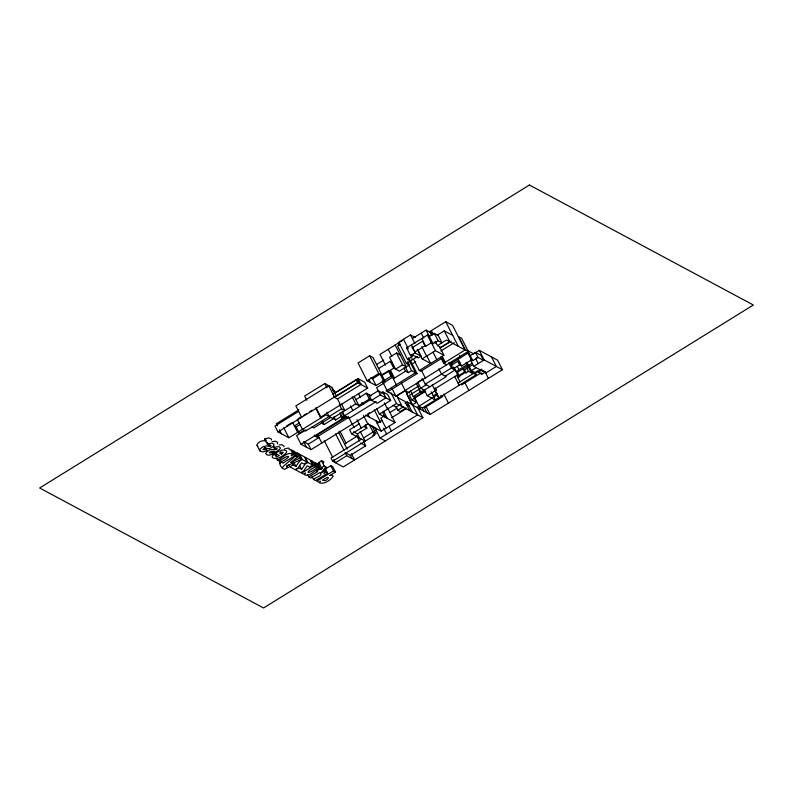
<?xml version="1.0" encoding="UTF-8"?>
<svg xmlns="http://www.w3.org/2000/svg" width="793" height="793" viewBox="0 0 793 793"><rect width="100%" height="100%" fill="white"/><g stroke="black" fill="none" stroke-linecap="round" stroke-linejoin="round"><path stroke-width="1.19" d="M271.484 439.996L271.246 438.886L268.837 437.855L264.693 438.975L267.37 444.229L268.847 445.517L270.482 445.091L271.097 445.646L269.709 446.449L266.23 445.894L263.048 446.766L260.233 448.759L259.787 450.83L262.77 451.99L267.003 450.692L265.397 447.539M289.138 449.74L289.316 448.59L288.404 448.035L284.618 448.927M277.263 443.961L277.719 442.722L276.727 441.701L275.012 441.166L272.158 441.751M273.902 451.108L276.033 455.301L275.845 456.481A2.647 0.912 -27 0 0 278.254 456.064L279.314 455.509L275.29 453.358L274.219 451.257M323.554 462.924L323.762 461.695L321.452 460.683L318.875 462.527L321.552 467.781L322.454 468.167L320.917 469.515L319.956 469L317.289 463.746L318.241 464.262L320.917 469.515M292.062 462.815L293.132 464.916L295.938 466.423L299.506 461.159L302.212 459.484L307.069 462.091L303.917 464.054L301.598 462.805L298.198 467.811L295.194 469.674L289.97 466.869L288.9 464.767M301.568 469.436L305.127 464.173L307.833 462.497L312.7 465.104L309.538 467.067L307.218 465.818L303.828 470.824L300.825 472.687L295.601 469.882L298.753 467.929L301.568 469.436L299.427 465.233M280.623 461.129C278.075 463.588 281.614 468.772 284.647 469.357L288.037 467.444L286.967 465.352M272.029 451.356L273.635 454.508L272.277 456.253L272.316 457.492C276.688 460.525 282.258 456.243 285.678 453.427A7.018 2.429 -27 0 0 286.66 451.346L286.402 450.83C282.814 448.382 278.472 451.623 275.29 453.358M288.037 467.444L286.521 466.899L287.522 465.55L301.796 459.266L299.675 458.126L290.555 462.527L297.593 457.016L295.611 455.945L283.299 466.383L282.377 468.138M281.525 454.141L283.24 452.426L281.783 452.06L279.552 453.081L281.525 454.141L280.454 452.04M321.552 467.781L324.129 465.927L326.607 467.325L322.929 470.596L323.683 470.992L320.293 473.094L319.549 472.687L310.856 478.06L308.844 476.98L307.773 474.888M318.241 464.262L319.777 463.092L318.875 462.527M358.595 382.454L336.5 396.123L332.089 387.46L324.833 383.554L304.69 396.014L306.851 400.267M389.304 370.331L392.783 377.171L385.279 381.81L373.057 357.574L369.677 355.77L358.049 362.956L367.109 380.739L376.11 385.557L391.108 376.279L394.448 378.063L405.53 371.213L408.286 372.69L411.567 370.658L417.088 373.612L387.718 391.782M415.245 337.451L410.526 334.933L398.77 342.199L407.592 359.526L410.368 361.013L406.422 363.452L397.6 346.135L400.554 344.301M402.13 340.693L379.966 354.402L385.438 365.147M412.39 338.571L426.099 330.096L430.024 332.198L431.65 335.389M298.951 409.753L276.321 423.749L277.372 425.801M298.634 411.379L274.983 426.01L277.996 431.937L288.87 437.766L325.953 414.828L332.436 418.298L355.74 403.895L358.882 405.58L369.33 399.107L377.19 403.32L385.953 397.898L382.94 391.97L380.987 393.179M376.536 364.532L383.733 360.081M429.34 331.861L445.755 321.71L452.565 325.358L465.104 349.971L446.489 339.999L437.449 345.589L435.327 341.426M400.287 355.016L396.53 353.004L389.571 357.306L395.608 369.161L402.566 364.859L406.323 366.872L395.172 344.995M430.024 332.198L433.821 333.704M407.592 359.526L412.31 356.602L410.546 355.661L406.591 347.909L427.358 335.072L429.122 336.014M334.874 392.931L358.02 378.618L364.651 382.176L367.674 388.094L320.382 417.346L315.783 408.326M333.06 394.28L356.206 379.966L359.645 381.81M429.35 336.47L434.326 333.397L438.251 335.498L441.969 342.794L438.043 340.693L434.326 333.397M378.628 368.507L390.255 361.321L392.129 362.322M410.546 355.661L415.324 352.697L412.172 347.691L422.59 341.248L423.432 341.694M286.679 425.93L291.546 422.917M298.366 418.704L301.499 416.771M303.58 415.482L306.703 413.549M309.825 411.617L311.907 410.328M277.996 431.937L357.603 382.702L367.674 388.094M437.221 335.201L444.258 330.85L452.724 335.38M333.714 396.936L337.501 398.968L361.519 384.109M367.109 380.739L378.737 373.543L382.107 375.347L393.744 368.15L399.365 371.174L409.327 365.008L407.671 361.767M299.189 422.996L294.381 425.96L296.176 426.931L299.427 433.305L304.234 430.331M414.491 352.251L424.919 345.807L425.752 346.254L431.303 342.824L433.067 343.765L438.043 340.693M370.747 377.716L372.621 378.717L380.125 374.078L383.614 380.918L385.279 381.81M296.176 426.931L300.022 424.552M382.732 374.395L387.42 371.491M417.514 356.563L409.723 361.38L415.522 372.779L386.151 390.949L395.915 396.173L468.276 351.408L461.546 338.195L458.364 336.757M418.575 351.279L421.063 356.166L418.218 357.93L411.508 354.332M411.656 364.255L415.681 361.767M305.87 429.885L296.612 435.615L301.023 444.278L311.064 449.661L390.671 400.425L387.648 394.498L382.94 391.97M355.859 399.652L366.316 393.179L371.362 395.885M417.277 349.386L422.114 358.872L435.446 350.684L443.911 355.224L419.319 370.5L413.738 359.566M341.575 404.113L344.886 410.605L341.545 408.811L305.583 431.055L302.44 429.37L297.325 419.348M439.956 348.147L451.207 341.188M384.585 382.741L376.616 387.668L380.343 394.884L390.671 400.425M330.77 417.405L313.711 427.952L312.046 427.06M440.868 350.982L454.31 342.665M369.488 396.203L378.251 390.78L383.862 393.794M321.443 423.175L324.05 424.572L333.377 418.803L335.588 419.983L341.803 416.137L344.717 417.703L342.566 419.031L340.524 415.572M371.035 399.335L344.489 415.75L349.207 418.278L376.219 401.565M380.343 394.884L371.57 400.306L368.557 394.389M301.023 444.278L342.179 418.813M314.999 436.388L345.421 417.574L346.987 418.417L316.566 437.23L314.306 435.02M276.351 458.047L277.421 460.138C281.892 459.048 286.798 451.613 291.993 453.844L291.2 455.856L293.172 454.647L295.046 455.648L282.962 463.112L280.96 462.041L279.889 459.94M304.512 442.167L308.279 444.189L319.014 437.548L316.913 436.428M280.96 462.041C293.618 455.579 288.672 453.725 279.443 461.229L277.421 460.138M419.319 370.5L420.786 371.293L442.078 358.129L440.601 357.336L443.624 363.263L465.332 349.832L468.276 351.408M422.322 379.411L417.713 382.266L420.726 388.183L424.384 390.146M369.627 412.766L367.764 413.926L369.369 417.078M395.866 396.54L405.302 390.701L409.545 392.981M418.218 382.573L416.464 383.663L420.875 392.317L446.221 376.645L441.513 374.127L438.807 368.804M450.057 363.343L452.159 362.044M469.317 353.827L467.949 353.093L451.713 363.135L452.644 364.958M451.286 365.216L457.72 361.241L459.781 362.342M418.476 386.151L406.502 393.566L412.301 404.955L430.064 414.481L502.435 369.716L497.558 360.151L479.289 350.357L473.371 354.015L473.143 353.559M359.15 423.888L349.614 429.786L351.705 433.89L365.107 441.067L360.2 431.451M289.97 466.869L293.132 464.916M470.249 355.651L475.493 352.399L480.925 355.314L483.482 360.329L478.04 357.415L475.493 352.399M422.253 378.39L425.217 384.209L451.465 367.972L455.202 369.964L445.25 376.12M420.726 388.183L426.257 384.764M420.191 388.639L409.396 395.32L411.716 399.88L416.434 402.408L412.301 404.955M376.705 408.851L379.391 414.124L396.5 403.548L422.917 417.703L343.31 466.938L332.663 461.239L331.038 458.047L361.529 439.183M478.04 357.415L472.797 360.656L471.439 359.923L461.635 365.989L459.583 364.889L453.14 368.864L449.889 362.49L451.951 363.591M351.705 433.89L367.783 423.948L381.175 431.134L395.053 422.52L387.618 407.929M392.872 405.322L396.094 407.057L400.078 404.589M411.805 393.784L413.203 396.52L420.399 392.069L422.51 393.199L421.579 391.375M475.681 358.555L477.782 357.266M466.958 362.371L468.514 365.414L467.136 364.671L456.034 371.54L457.412 372.274L459.038 375.466L464.589 372.036L466.135 372.869L468.494 371.402L476.335 374.653L422.352 408.028L418.932 406.194L432.859 397.571M385.983 428.151L380.848 418.109L383.881 416.236M389.938 412.489L397.065 408.088M405.054 403.141L407.047 401.912L412.499 404.836M415.086 397.243L424.909 391.167L427.229 395.727L435.476 400.148L438.925 398.017L435.169 390.632M411.716 399.88L425.692 391.217M353.5 431.868L357.375 433.949L366.911 428.051L365.286 424.86M457.412 372.274L472.132 363.174M396.094 407.057L397.719 410.239L403.696 406.551M377.23 423.383L382.038 420.409M344.519 443.951L356.83 436.338M464.589 372.036L462.963 368.844L464.51 369.677L472.707 364.602M432.185 384.793L434.386 389.125L457.66 374.722L459.038 375.466M406.145 407.86L400.168 411.557L397.719 410.239M470.507 359.982L473.758 366.356L484.166 359.923L502.435 369.716M317.22 467.533C308.001 475.017 303.005 473.203 315.703 466.72L313.691 465.64L301.618 473.114L303.491 474.115L305.454 472.906L304.671 474.918C309.865 477.138 314.762 469.714 319.242 468.613L316.566 463.36L314.543 462.279L317.22 467.533L319.242 468.613M391.544 417.792L406.214 408.722M427.229 395.727L436.279 390.136L435.169 387.965M457.67 377.19L465.897 372.095M476.345 367.565L471.349 370.658L475.404 372.829L481.391 369.122M374.306 430.926L376.348 429.657M363.64 437.885L373.097 432.026L375.902 433.533L372.829 435.436M433.147 395.876L437.221 393.348M433.85 396.956L437.3 394.825M457.997 382.989L474.164 372.997M475.959 371.877L477.535 370.906L478.238 372.274L481.857 374.217L484.573 372.532M319.956 469L316.576 471.101L317.527 471.607L308.844 476.98M332.663 461.239L374.722 435.218L369.3 424.691M478.238 372.274L481.857 370.034L484.573 371.491M325.576 468.911L330.79 465.689L332.822 466.77L335.498 472.023L329.719 475.592A5.373 1.854 -27 0 1 332.168 475.334L333.189 476.236C330.641 480.201 324.456 484.354 319.718 482.977L320.461 481.153L318.677 482.253L316.794 481.242L333.466 470.933L335.498 472.023M351.418 453.705L354.6 459.96L346.759 455.757L335.469 462.735L333.843 459.553M461.615 384.932L481.163 372.849L481.857 374.217M346.759 455.757L345.133 452.565L350.318 455.341L365.712 445.825L363.581 441.661M367.417 423.68L374.722 427.596L380.065 438.083L417.604 414.858L405.302 390.701M313.532 479.497C314.395 478.11 323.475 474.997 320.461 473.49L323.128 471.121L325.011 471.538L323.762 473.322L325.745 472.103L327.628 473.114L315.555 480.578L313.532 479.497L311.927 476.345M473.758 366.356L485.94 372.888L496.349 366.455L491.472 356.88M294.976 453.854L296.998 452.882L299.12 454.022L301.796 459.266M273.179 454.002L268.946 455.301L266.726 454.726L265.705 453.507L267.211 451.336L270.324 449.631L276.757 449.453L277.064 448.511L275.022 448.828L273.545 447.539L278.512 446.568L280.098 447.44L280.335 448.56L277.084 451.247A4.262 1.477 -27 0 1 274.061 452.079C271.117 449.819 266.339 454.3 271.622 452.664L273.179 454.002L272.108 451.901M267.37 444.229L271.513 443.099L273.922 444.13L273.763 445.904L270.909 447.936A4.262 1.477 -27 0 1 267.885 448.769C264.941 446.509 260.154 450.979 265.437 449.353L267.003 450.692M279.086 444.972L281.981 444.734L283.983 446.092A7.018 2.429 -27 0 1 283.944 446.707M265.774 440.997C262.493 439.966 258.112 441.721 256.853 444.942L259.787 450.83M273.635 454.508L276.033 455.301M473.124 353.549L467.692 350.635L472.797 360.656M434.108 342.011L436.219 343.151M437.449 345.589L440.789 347.384L449.829 341.783L444.258 330.85M443.624 363.263L446.568 364.839M412.172 347.691L413.004 348.147M426.575 356.116L421.747 346.65M406.591 347.909L408.365 348.861M414.68 352.746L421.063 356.166M459.791 376.992L456.738 375.367L460.138 382.028M422.114 358.872L430.629 363.442L426.862 356.057M406.422 363.452L409.327 365.008M425.217 384.209L429.915 386.726M434.386 389.125L436.279 390.136M440.809 395.38L442.841 396.47L424.463 407.83L427.021 412.846M438.925 398.017L434.98 390.543M423.016 390.156L424.909 391.167M419.477 389.581L419.001 389.333L420.399 392.069M413.203 396.52L415.314 397.65M397.571 397.491L405.054 401.506L409.703 410.625M406.68 404.698L409.138 406.016M361.747 402.804L363.709 403.855M379.391 414.124L395.053 422.52M332.624 390.116L335.132 391.464M365.533 415.126L379.094 422.391M364.007 426.485L366.911 428.051M380.065 438.083L385.368 440.928M320.382 417.346L321.185 417.782L316.07 407.751M360.518 443.049L365.712 445.825M299.427 433.305L297.633 432.344L292.528 422.322M280.365 463.558L279.701 462.894M257.11 445.587L257.874 446.162M264.693 438.975L266.17 440.264M479.289 350.357L484.166 359.923M485.475 371.976L485.94 372.888M485.157 372.006L488.409 378.39M481.857 370.034L482.322 370.946M475.542 358.267L478.248 363.581M467.949 353.093L471.439 359.923M458.592 336.619L465.332 349.832M475.176 372.373L476.335 374.653M468.861 365.771L472.281 372.482M445.755 321.71L458.295 346.323M468.148 366.495L471.458 372.988M466.096 362.649L467.136 364.671M466.869 368.21L468.494 371.402M459.524 355.561L460.644 357.752M464.51 369.677L466.135 372.869M458.156 359.15L461.635 365.989M457.72 361.241L459.583 364.889M457.343 366.416L459.018 369.697M464.787 382.454L468.871 390.483M453.804 367.159L457.66 374.722M453.804 367.238L455.202 369.964M448.759 362.649L451.465 367.972M431.372 330.612L432.978 333.764M439.451 346.472L443.911 355.224M454.825 376.774L459.157 385.269M430.48 331.92L432.106 335.112M442.385 356.632L445.527 362.788M441.304 356.602L444.595 363.065M426.099 330.096L433.067 343.765M431.551 343.032L435.446 350.684M427.358 335.072L431.303 342.824M433.047 352.221L436.814 359.616M421.212 333.119L423.73 338.056M421.807 338.502L425.752 346.254M422.59 341.248L424.919 345.807M443.842 394.091L448.441 403.112M410.526 334.933L414.898 343.518M411.379 344.955L415.324 352.697M421.628 370.827L425.286 378.003M431.243 391.831L435.476 400.148M403.488 339.285L407.82 347.79M411.319 354.669L412.31 356.602M411.825 358.535L412.291 359.447M410.586 360.855L417.088 373.612M408.712 357.762L410.368 361.013M398.175 343.131L399.107 344.955M408.117 363.878L411.567 370.658M425.98 406.462L430.064 414.481M405.501 367.218L408.286 372.69M396.53 353.004L402.566 364.859M403.865 367.932L405.53 371.213M422.352 408.028L423.977 411.22M414.749 397.987L420.558 409.386M410.625 391.008L412.122 393.943M414.105 397.848L416.434 402.408M388.223 349.297L391.801 356.315M417.316 406.72L422.917 417.703M390.255 361.321L393.744 368.15M401.397 383.078L405.164 390.453M407.047 401.912L412.152 411.934M390.553 370.41L394.448 378.063M392.634 377.557L396.421 385.001M388.124 370.42L391.108 376.279M396.53 395.449L402.22 406.611M392.049 388.6L395.915 396.173M391.038 392.832L396.5 403.548M369.677 355.77L378.737 373.543M382.206 380.957L387.172 390.701M372.621 378.717L376.11 385.557M384.308 402.765L387.529 409.089M368.983 379.609L370.48 382.543M383.624 411.24L387.232 418.327M382.533 412.122L385.111 417.187M388.947 426.218L391.415 431.065M366.316 393.179L369.33 399.107M374.296 409.882L380.729 422.5M383.643 428.23L386.607 434.039M358.02 378.618L361.033 384.536M356.206 379.966L357.603 382.702M375.832 420.647L381.175 431.134M358.377 393.378L360.508 397.571M372.185 426.238L375.902 433.533M354.293 396.569L358.882 405.58M363.501 415.562L367.783 423.948M352.161 396.877L355.74 403.895M350.536 406.016L352.855 410.576M356.989 419.636L361.241 427.992M352.449 424.265L354.084 427.496M357.375 433.949L359.467 438.053M348.147 416.206L352.221 424.205M356.8 435.754L359.457 440.967M332.019 388.193L334.21 392.505M337.501 398.968L340.524 404.886M346.055 416.593L346.987 418.417M339.374 404.559L341.545 408.811M342.17 411.19L345.421 417.574M334.458 397.015L328.649 385.626L295.848 405.917L301.657 417.306M342.011 412.38L344.717 417.703M340.147 412.895L341.803 416.137M324.833 383.554L326.994 387.817M340.911 415.78L342.566 419.031M333.932 416.741L335.588 419.983M339.969 431.243L346.065 443.198M338.423 431.997L347.156 449.125M350.318 455.341L351.943 458.532M326.894 412.182L329.105 416.513M335.588 433.84L344.013 450.365M322.374 421.291L324.05 424.572M324.297 440.819L332.723 457.343M317.924 435.397L321.799 443.019M330.79 465.689L333.466 470.933M321.452 460.683L324.129 465.927M324.952 467.86L327.628 473.114M324.139 468.95L325.745 472.103M308.279 444.189L311.064 449.661M303.56 441.661L306.356 447.133M315.703 466.72L313.027 461.467L311.015 460.396L313.691 465.64M316.457 469.506L317.527 471.607M312.7 465.104L310.023 459.861L305.156 457.254L307.833 462.497M307.069 462.091L304.403 456.847L299.536 454.24L302.212 459.484M296.998 452.882L299.675 458.126M283.765 427.734L288.87 437.766M297.593 457.016L294.917 451.762L292.934 450.702L295.611 455.945M295.046 455.648L292.369 450.394L290.496 449.393L293.172 454.647M279.423 429.826L281.436 433.781M293.806 462.22L295.938 466.423M273.416 445.676L275.022 448.828M269.075 444.258L270.145 446.36M267.241 442.365L268.847 445.517M264.366 447.252L265.437 449.353M322.88 480.112C326.875 482.977 332.891 472.509 322.88 480.112M529.446 185.017L39.65 487.982L263.554 607.983L753.35 305.018L529.446 185.017"/></g></svg>
